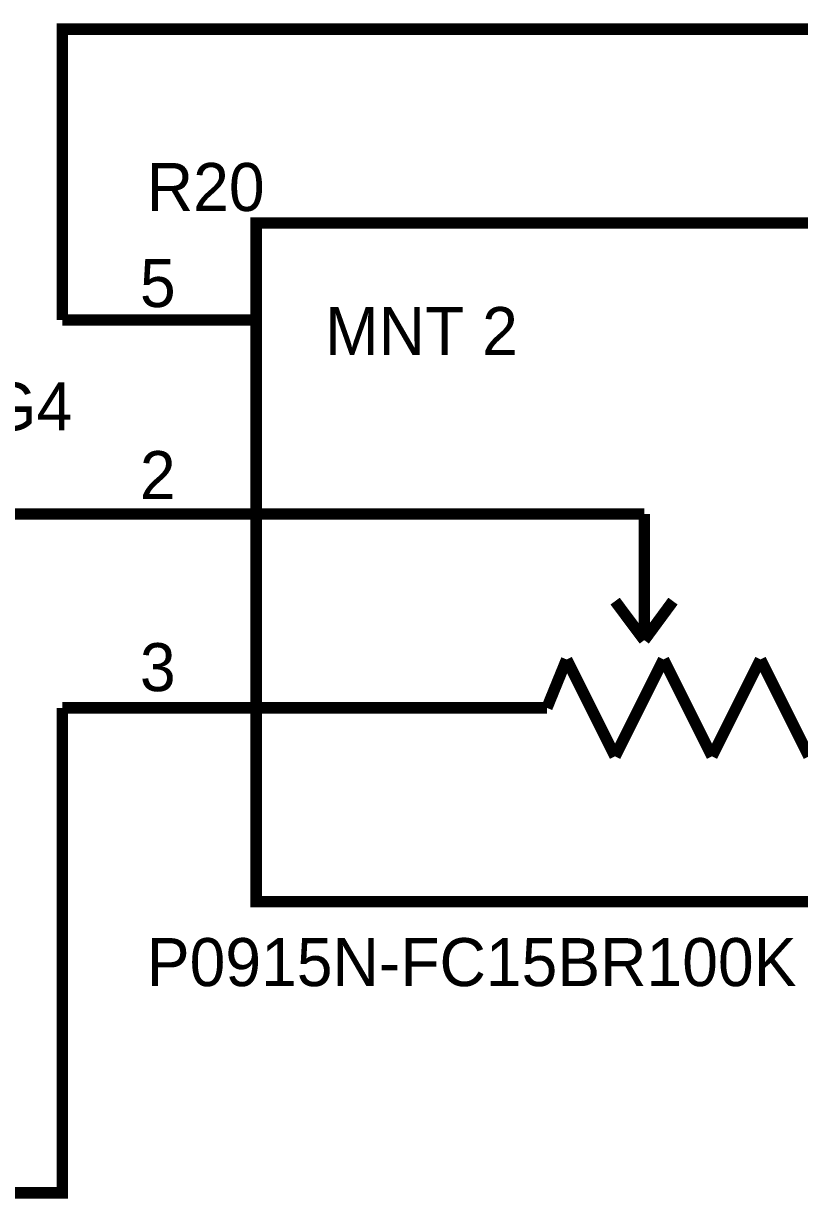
# Model space of a CAD drawing. Header units: inches. Extents: x 0 to 432, y 0 to 280.
# Drawn here: x 123.45 to 143.78, y 147.16 to 177.94 of the extents above; entities that cross this region are included whole.
import ezdxf

# ---------------------------------------------------------------- set-up
doc = ezdxf.new("R2010")
doc.units = ezdxf.units.IN
doc.layers.add('Sheet', color=255, linetype='Continuous')

msp = doc.modelspace()

# ---------------------------------------------------------------- linework, layer by layer
at = {"layer": 'Sheet'}
for points in [[(124.47, 170.178, 0.3, 0.3, 0), (124.47, 177.792, 0.3, 0.3, 0), (157.489, 177.792, 0.3, 0.3, 0)], [(129.547, 170.178, 0.3, 0.3, 0), (124.47, 170.178, 0.3, 0.3, 0)], [(121.921, 165.091, 0.3, 0.3, 0), (124.47, 165.091, 0.3, 0.3, 0)], [(129.547, 165.091, 0.3, 0.3, 0), (124.47, 165.091, 0.3, 0.3, 0)], [(132.085, 165.091, 0.3, 0.3, 0), (129.547, 165.091, 0.3, 0.3, 0)], [(139.711, 165.091, 0.3, 0.3, 0), (132.085, 165.091, 0.3, 0.3, 0)], [(139.711, 161.789, 0.3, 0.3, 0), (139.711, 165.091, 0.3, 0.3, 0)], [(139.711, 161.789, 0.3, 0.3, 0), (138.947, 162.811, 0.3, 0.3, 0)], [(140.463, 162.811, 0.3, 0.3, 0), (139.711, 161.789, 0.3, 0.3, 0)], [(137.678, 161.284, 0.3, 0.3, 0), (137.161, 160.015, 0.3, 0.3, 0)], [(138.947, 158.746, 0.3, 0.3, 0), (137.678, 161.284, 0.3, 0.3, 0)], [(140.216, 161.284, 0.3, 0.3, 0), (138.947, 158.746, 0.3, 0.3, 0)], [(141.485, 158.746, 0.3, 0.3, 0), (140.216, 161.284, 0.3, 0.3, 0)], [(142.754, 161.284, 0.3, 0.3, 0), (141.485, 158.746, 0.3, 0.3, 0)], [(144.023, 158.746, 0.3, 0.3, 0), (142.754, 161.284, 0.3, 0.3, 0)], [(124.47, 160.015, 0.3, 0.3, 0), (124.47, 147.314, 0.3, 0.3, 0), (99.066, 147.314, 0.3, 0.3, 0)], [(129.547, 160.015, 0.3, 0.3, 0), (124.47, 160.015, 0.3, 0.3, 0)], [(132.085, 160.015, 0.3, 0.3, 0), (127.009, 160.015, 0.3, 0.3, 0)], [(137.161, 160.015, 0.3, 0.3, 0), (132.085, 160.015, 0.3, 0.3, 0)]]:
    msp.add_lwpolyline(points, format="xyseb", dxfattribs=at)
for points in [[(129.547, 172.716, 0.3, 0.3, 0), (152.401, 172.716, 0.3, 0.3, 0), (152.401, 154.939, 0.3, 0.3, 0), (129.547, 154.939, 0.3, 0.3, 0), (129.547, 172.716, 0.3, 0.3, 0)], [(129.547, 172.716, 0.0991, 0.0991, 0), (129.547, 154.939, 0.0991, 0.0991, 0), (152.401, 154.939, 0.0991, 0.0991, 0), (152.401, 172.716, 0.0991, 0.0991, 0), (129.547, 172.716, 0.0991, 0.0991, 0), (129.547, 172.716, 0.0991, 0.0991, 0)]]:
    msp.add_lwpolyline(points, format="xyseb", close=True, dxfattribs=at)

# ---------------------------------------------------------------- texts
for s, height, p in [('R20', 1.2577, (126.683, 173.03)), ('5', 1.258, (126.503, 170.515)), ('MNT 2', 1.2577, (131.355, 169.257)), ('TL072IDRG4', 1.2577, (114.823, 167.281)), ('2', 1.258, (126.503, 165.484)), ('3', 1.258, (126.503, 160.453)), ('P0915N-FC15BR100K', 1.25775, (126.683, 152.727))]:
    msp.add_text(s, height=height, dxfattribs=at).set_placement(p)

doc.saveas('drawing.dxf')
